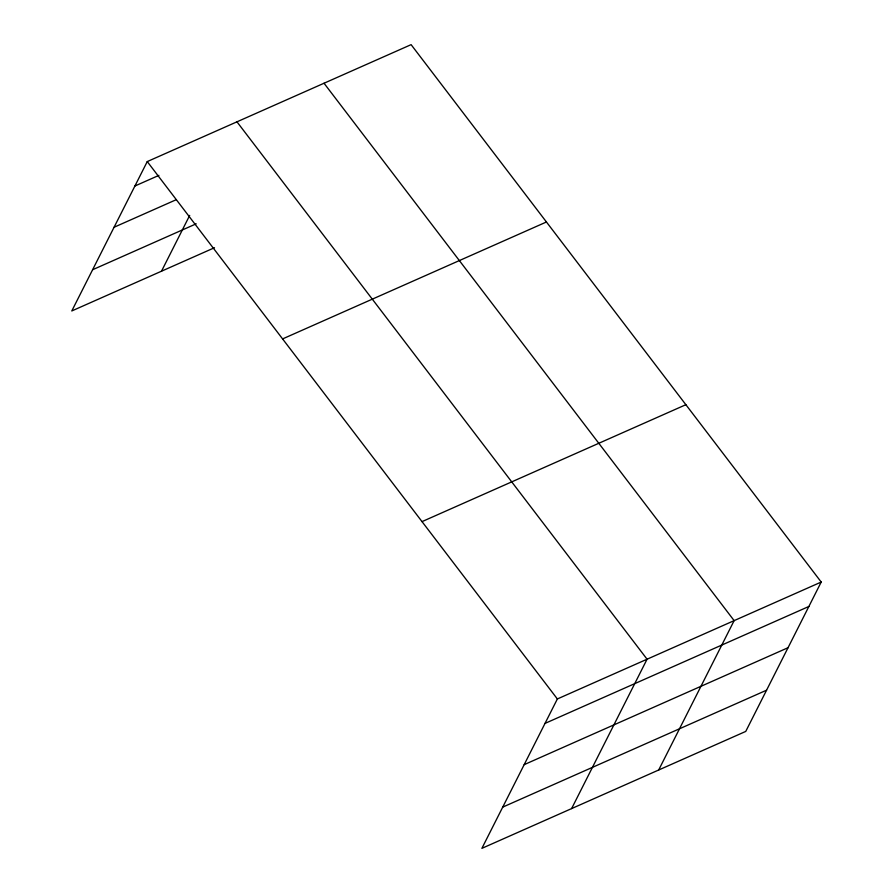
<?xml version="1.0" encoding="UTF-8"?>
<svg xmlns="http://www.w3.org/2000/svg" width="893" height="893" viewBox="0 0 893 893"><rect width="100%" height="100%" fill="white"/><g stroke="black" fill="none" stroke-linecap="round" stroke-linejoin="round"><path stroke-width="1.34" d="M821.214 582.046L557.366 698.962L481.896 848.35L745.744 731.423L821.214 582.046L411.104 44.65L147.256 161.577L71.786 310.954L214.499 247.718M161.499 271.204L189.684 215.403M571.609 808.6L647.068 659.213L236.958 121.816M658.677 770.012L734.135 620.624L324.025 83.239M134.91 186.012L158.909 175.374M114.081 227.246L175.988 199.809M92.615 269.731L196.203 223.819M282.59 338.916L546.438 221.989M422.021 521.624L685.869 404.708M545.009 723.408L808.857 606.481M524.191 764.642L788.039 647.715M502.726 807.116L766.574 690.2M147.256 161.577L557.366 698.962"/></g></svg>
